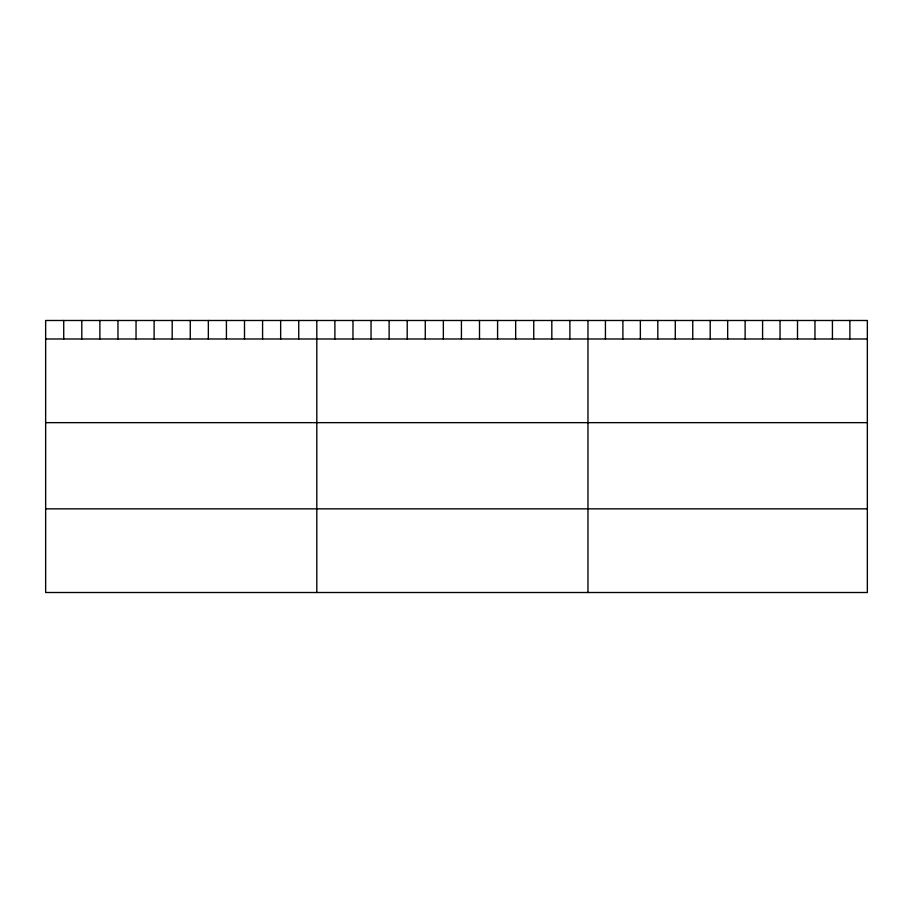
<?xml version="1.0" encoding="UTF-8"?>
<svg xmlns="http://www.w3.org/2000/svg" width="913" height="913" viewBox="0 0 913 913"><rect width="100%" height="100%" fill="white"/><g stroke="black" fill="none" stroke-linecap="round" stroke-linejoin="round"><path stroke-width="1.37" d="M867.35 338.985L867.35 592.514L45.65 592.514L45.65 320.486L867.35 320.486L867.35 338.985L45.65 338.985M45.65 422.651L867.35 422.651M45.65 508.849L867.35 508.849M849.889 320.486L849.889 338.985M832.428 320.486L832.428 338.985M814.967 320.486L814.967 338.985M797.505 320.486L797.505 338.985M780.044 320.486L780.044 338.985M762.583 320.486L762.583 338.985M745.122 320.486L745.122 338.985M727.661 320.486L727.661 338.985M710.2 320.486L710.2 338.985M692.739 320.486L692.739 338.985M675.278 320.486L675.278 338.985M657.817 320.486L657.817 338.985M640.355 320.486L640.355 338.985M622.894 320.486L622.894 338.985M605.433 320.486L605.433 338.985M587.972 320.486L587.972 592.514M569.895 320.486L569.895 338.985M551.817 320.486L551.817 338.985M533.74 320.486L533.74 338.985M515.662 320.486L515.662 338.985M497.585 320.486L497.585 338.985M479.508 320.486L479.508 338.985M461.43 320.486L461.43 338.985M443.353 320.486L443.353 338.985M425.275 320.486L425.275 338.985M407.198 320.486L407.198 338.985M389.121 320.486L389.121 338.985M371.043 320.486L371.043 338.985M352.966 320.486L352.966 338.985M334.888 320.486L334.888 338.985M316.811 320.486L316.811 592.514M298.734 320.486L298.734 338.985M280.656 320.486L280.656 338.985M262.579 320.486L262.579 338.985M244.501 320.486L244.501 338.985M226.424 320.486L226.424 338.985M208.347 320.486L208.347 338.985M190.269 320.486L190.269 338.985M172.192 320.486L172.192 338.985M154.114 320.486L154.114 338.985M136.037 320.486L136.037 338.985M117.96 320.486L117.96 338.985M99.882 320.486L99.882 338.985M81.805 320.486L81.805 338.985M63.727 320.486L63.727 338.985"/></g></svg>
